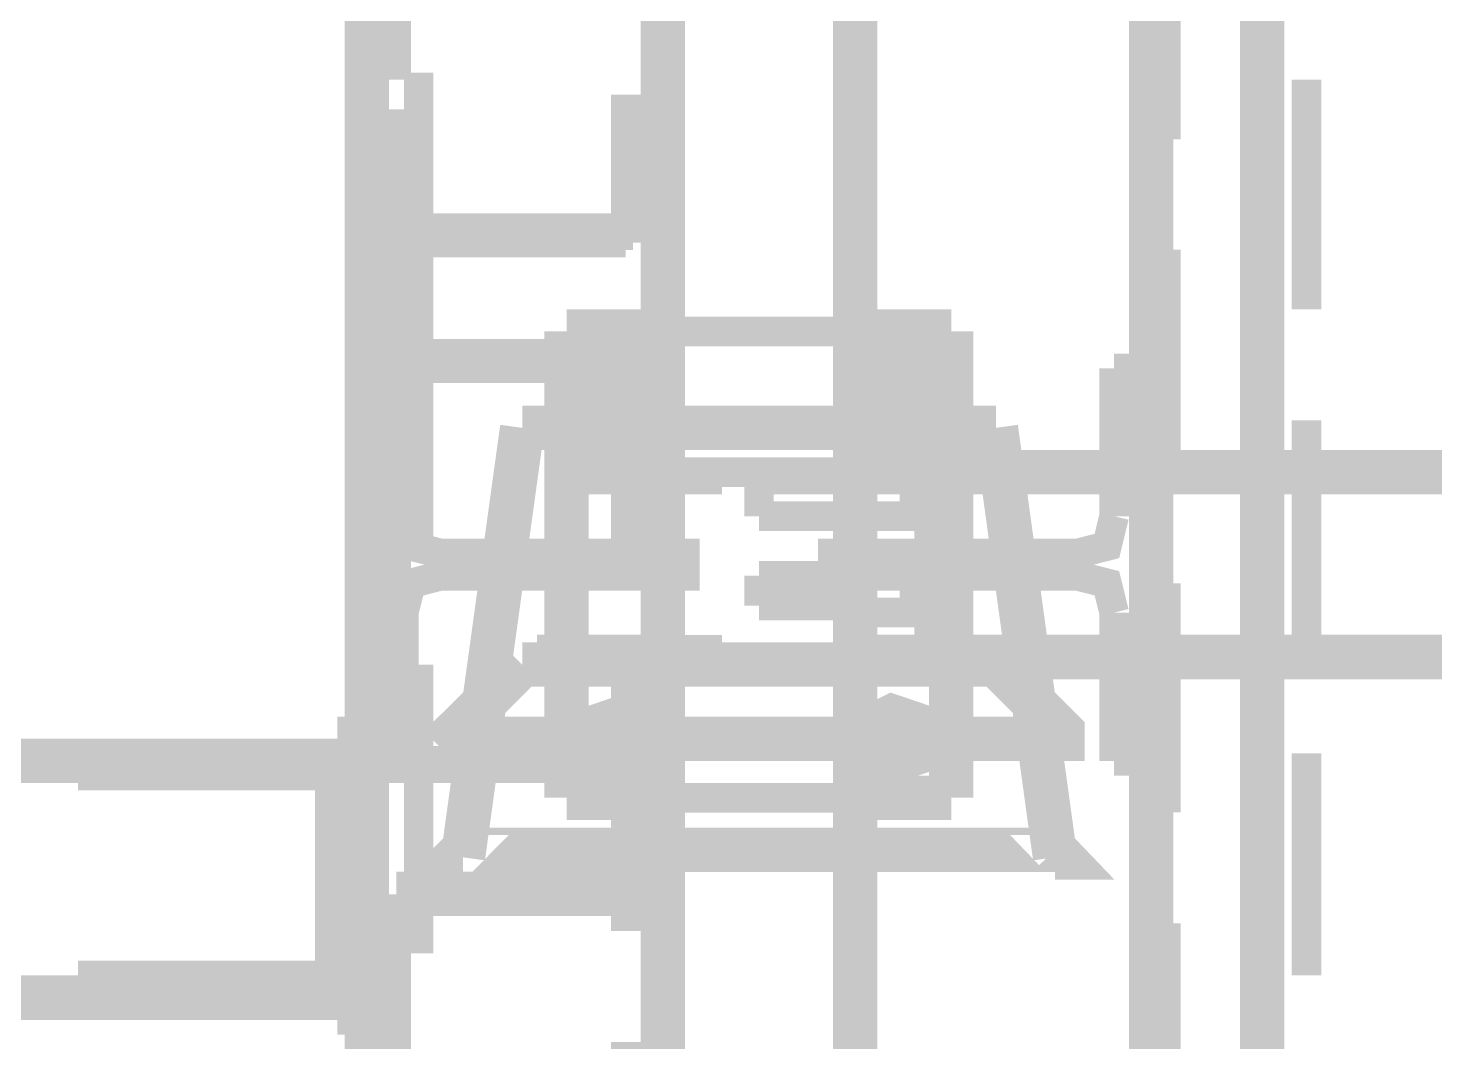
# Model space of a CAD drawing. Extents: x 0.1 to 11.6, y 0.3 to 16.2.
# Drawn here: x 8.1704 to 8.4872, y 12.765 to 12.9933 of the extents above; entities that cross this region are included whole.
import ezdxf

# ---------------------------------------------------------------- set-up
doc = ezdxf.new("R2010")
doc.units = 0
doc.header["$MEASUREMENT"] = 0

msp = doc.modelspace()

# ---------------------------------------------------------------- linework, layer by layer
at = {"color": 0}
for points, const_width in [([(8.44835, 13.4), (8.44835, 12.8933)], 0.01), ([(8.24669, 12.0933), (8.24669, 13.3834)], 0.01), ([(8.42333, 12.8933), (8.42333, 13.3834)], 0.01), ([(8.42333, 12.8933), (8.42333, 13.3733)], 0.01), ([(8.31332, 13.0384), (8.31332, 12.8083)], 0.01), ([(8.35667, 12.8083), (8.35667, 13.0384)], 0.01), ([(8.25331, 13.0217), (8.25331, 12.9817)], 0.00667), ([(8.42665, 13.0183), (8.42665, 12.9683)], 0.00667), ([(8.25836, 12.9417), (8.25836, 12.9833)], 0.00667), ([(8.45833, 12.93), (8.45833, 12.9817)], 0.00667), ([(8.30501, 12.9483), (8.30501, 12.9783)], 0.00667), ([(8.25331, 12.975), (8.25331, 12.9183)], 0.00667), ([(8.25331, 12.975), (8.25331, 12.9517)], 0.00667), ([(8.25331, 12.9567), (8.25331, 12.9167)], 0.00667), ([(8.24669, 12.9517), (8.25331, 12.9517)], 0.00667), ([(8.25331, 12.9517), (8.24669, 12.9517)], 0.00667), ([(8.25331, 12.9517), (8.25331, 12.9167)], 0.00667), ([(8.30501, 12.9483), (8.25331, 12.9483)], 0.00667), ([(8.30501, 12.9467), (8.30501, 12.9483)], 0.00667), ([(8.25331, 12.945), (8.25499, 12.945)], 0.00667), ([(8.25499, 12.945), (8.25667, 12.945)], 0.00667), ([(8.25499, 12.945), (8.25667, 12.945)], 0.00667), ([(8.25667, 12.945), (8.25836, 12.945)], 0.00667), ([(8.25667, 12.945), (8.25836, 12.945)], 0.00667), ([(8.25667, 12.945), (8.25836, 12.945)], 0.00667), ([(8.25667, 12.945), (8.25836, 12.945)], 0.00667), ([(8.25836, 12.9434), (8.25999, 12.945)], 0.00667), ([(8.25836, 12.945), (8.25999, 12.945)], 0.00667), ([(8.25836, 12.945), (8.25999, 12.945)], 0.00667), ([(8.25999, 12.945), (8.26167, 12.945)], 0.00667), ([(8.25999, 12.945), (8.26167, 12.945)], 0.00667), ([(8.26167, 12.945), (8.26335, 12.945)], 0.00667), ([(8.26167, 12.945), (8.26335, 12.945)], 0.00667), ([(8.26335, 12.945), (8.30333, 12.945)], 0.00667), ([(8.30333, 12.945), (8.30501, 12.945)], 0.00667), ([(8.30333, 12.945), (8.30501, 12.945)], 0.00667), ([(8.30333, 12.945), (8.30501, 12.945)], 0.00667), ([(8.30333, 12.945), (8.30501, 12.945)], 0.00667), ([(8.30501, 12.945), (8.30501, 12.9467)], 0.00667), ([(8.30501, 12.9467), (8.30664, 12.9467)], 0.00667), ([(8.30501, 12.9467), (8.30664, 12.9467)], 0.00667), ([(8.30501, 12.9467), (8.30664, 12.9467)], 0.00667), ([(8.25836, 12.9417), (8.25836, 12.9434)], 0.00667), ([(8.25836, 12.9434), (8.25999, 12.9434)], 0.00667), ([(8.25836, 12.9434), (8.25999, 12.9434)], 0.00667), ([(8.42665, 12.9434), (8.42665, 12.8933)], 0.00667), ([(8.25836, 12.92), (8.25836, 12.9417)], 0.00667), ([(8.31332, 12.925), (8.29167, 12.925)], 0.01), ([(8.29167, 12.925), (8.29167, 12.8933)], 0.01), ([(8.31332, 12.925), (8.29167, 12.925)], 0.01), ([(8.29167, 12.925), (8.29167, 12.8933)], 0.01), ([(8.37831, 12.925), (8.35667, 12.925)], 0.01), ([(8.37831, 12.925), (8.35667, 12.925)], 0.01), ([(8.37831, 12.8933), (8.37831, 12.925)], 0.01), ([(8.37831, 12.8933), (8.37831, 12.925)], 0.01), ([(8.35667, 12.925), (8.31332, 12.925)], 0.00667), ([(8.35667, 12.925), (8.31332, 12.925)], 0.00667), ([(8.25499, 12.9183), (8.25499, 12.92)], 0.00667), ([(8.25499, 12.92), (8.25667, 12.92)], 0.00667), ([(8.25667, 12.92), (8.25836, 12.92)], 0.00667), ([(8.25667, 12.92), (8.25836, 12.92)], 0.00667), ([(8.25667, 12.92), (8.25836, 12.92)], 0.00667), ([(8.25667, 12.92), (8.25836, 12.92)], 0.00667), ([(8.25836, 12.9217), (8.25836, 12.875)], 0.00667), ([(8.25836, 12.9217), (8.25999, 12.9217)], 0.00667), ([(8.25836, 12.9217), (8.25999, 12.9217)], 0.00667), ([(8.25836, 12.9217), (8.25836, 12.92)], 0.00667), ([(8.25836, 12.92), (8.25999, 12.92)], 0.00667), ([(8.25836, 12.92), (8.25999, 12.92)], 0.00667), ([(8.25836, 12.92), (8.25999, 12.92)], 0.00667), ([(8.25999, 12.92), (8.26167, 12.92)], 0.00667), ([(8.25999, 12.92), (8.26167, 12.92)], 0.00667), ([(8.26167, 12.92), (8.26335, 12.92)], 0.00667), ([(8.26167, 12.92), (8.26335, 12.92)], 0.00667), ([(8.26335, 12.92), (8.30333, 12.92)], 0.00667), ([(8.30333, 12.92), (8.30501, 12.92)], 0.00667), ([(8.30333, 12.92), (8.30501, 12.92)], 0.00667), ([(8.30333, 12.92), (8.30501, 12.92)], 0.00667), ([(8.30333, 12.92), (8.30501, 12.9183)], 0.00667), ([(8.25499, 12.9167), (8.24669, 12.9167)], 0.00667), ([(8.25331, 12.9167), (8.24669, 12.9167)], 0.00667), ([(8.25331, 12.9183), (8.25499, 12.9183)], 0.00667), ([(8.25499, 12.9167), (8.25331, 12.9167)], 0.00667), ([(8.30165, 12.9167), (8.25499, 12.9167)], 0.00667), ([(8.25499, 12.8834), (8.25499, 12.9167)], 0.00667), ([(8.25499, 12.8834), (8.25499, 12.9167)], 0.00667), ([(8.30501, 12.9167), (8.30165, 12.9167)], 0.01), ([(8.30501, 12.9167), (8.30664, 12.9167)], 0.01), ([(8.30501, 12.9183), (8.30664, 12.9183)], 0.00667), ([(8.30501, 12.9183), (8.30664, 12.9183)], 0.00667), ([(8.30501, 12.9183), (8.30664, 12.9183)], 0.00667), ([(8.30501, 12.9183), (8.30664, 12.9183)], 0.00667), ([(8.30501, 12.9167), (8.30501, 12.87)], 0.00667), ([(8.41499, 12.9167), (8.41499, 12.8834)], 0.00667), ([(8.42333, 12.9167), (8.41499, 12.9167)], 0.00667), ([(8.41499, 12.9167), (8.41499, 12.8834)], 0.00667), ([(8.42333, 12.9167), (8.41499, 12.9167)], 0.00667), ([(8.25331, 12.905), (8.24669, 12.905)], 0.00667), ([(8.24669, 12.905), (8.25331, 12.905)], 0.00667), ([(8.25331, 12.905), (8.25331, 12.88)], 0.00667), ([(8.25331, 12.905), (8.25331, 12.8817)], 0.00667), ([(8.26833, 12.8066), (8.28168, 12.9033)], 0.01), ([(8.38835, 12.9033), (8.28168, 12.9033)], 0.01), ([(8.29167, 12.9017), (8.28999, 12.9033)], 0.01), ([(8.37999, 12.9033), (8.37831, 12.9017)], 0.01), ([(8.38835, 12.9033), (8.40169, 12.8066)], 0.01), ([(8.45833, 12.855), (8.45833, 12.905)], 0.00667), ([(8.29167, 12.9017), (8.29167, 12.8517)], 0.01), ([(8.37831, 12.8933), (8.37831, 12.9017)], 0.01), ([(8.31332, 12.8933), (8.29167, 12.8933)], 0.01), ([(8.31332, 12.8933), (8.29167, 12.8933)], 0.01), ([(8.29167, 12.8733), (8.29167, 12.8933)], 0.01), ([(8.29167, 12.8733), (8.29167, 12.8933)], 0.01), ([(8.90169, 12.8933), (8.35667, 12.8933)], 0.01), ([(8.37831, 12.8817), (8.37831, 12.8834), (8.37831, 12.885), (8.37831, 12.8867), (8.37831, 12.8883), (8.37831, 12.89), (8.37831, 12.8917), (8.37831, 12.8933)], 0.01), ([(8.42333, 12.8933), (8.42333, 12.8517)], 0.01), ([(8.44835, 12.8517), (8.44835, 12.8933)], 0.01), ([(8.25331, 12.8917), (8.25331, 12.835)], 0.00667), ([(8.32667, 12.8917), (8.29167, 12.8917)], 0.00667), ([(8.35667, 12.8933), (8.31332, 12.8933)], 0.00667), ([(8.33501, 12.8917), (8.33501, 12.89)], 0.00667), ([(8.33501, 12.89), (8.33501, 12.8917)], 0.00667), ([(8.35667, 12.8917), (8.33501, 12.8917)], 0.00667), ([(8.40169, 12.8917), (8.35167, 12.8917)], 0.00667), ([(8.35667, 12.89), (8.35667, 12.8917)], 0.00667), ([(8.35667, 12.8917), (8.35835, 12.8917)], 0.00667), ([(8.35667, 12.8917), (8.35835, 12.8917)], 0.00667), ([(8.35667, 12.8917), (8.35835, 12.8917)], 0.00667), ([(8.35667, 12.8917), (8.35667, 12.89)], 0.00667), ([(8.35667, 12.8917), (8.35667, 12.8633)], 0.00667), ([(8.37001, 12.8917), (8.35667, 12.8917)], 0.00667), ([(8.37001, 12.8917), (8.37001, 12.8933)], 0.00667), ([(8.37001, 12.8933), (8.37169, 12.8933)], 0.00667), ([(8.37001, 12.8933), (8.37169, 12.8933)], 0.00667), ([(8.37001, 12.8933), (8.37169, 12.8933)], 0.00667), ([(8.37001, 12.8933), (8.37169, 12.8933)], 0.00667), ([(8.37001, 12.8933), (8.37001, 12.8917)], 0.00667), ([(8.37831, 12.8933), (8.37001, 12.8933)], 0.00667), ([(8.37001, 12.89), (8.37001, 12.8917)], 0.00667), ([(8.37001, 12.8917), (8.37169, 12.8917)], 0.00667), ([(8.37001, 12.8917), (8.37169, 12.8917)], 0.00667), ([(8.37001, 12.8917), (8.37001, 12.89)], 0.00667), ([(8.37001, 12.89), (8.37001, 12.8917)], 0.00667), ([(8.37001, 12.8917), (8.37169, 12.8917)], 0.00667), ([(8.37001, 12.8917), (8.37169, 12.8917)], 0.00667), ([(8.37001, 12.8917), (8.37169, 12.8917)], 0.00667), ([(8.37001, 12.8917), (8.37001, 12.89)], 0.00667), ([(8.37831, 12.8517), (8.37831, 12.8933)], 0.00667), ([(8.37831, 12.8517), (8.37831, 12.8933)], 0.00667), ([(8.42333, 12.8517), (8.42333, 12.8933)], 0.00667), ([(8.42333, 12.8517), (8.42333, 12.8933)], 0.00667), ([(8.47835, 12.8917), (8.42833, 12.8917)], 0.00667), ([(8.44835, 12.8933), (8.44835, 12.8517)], 0.00667), ([(8.44835, 12.8933), (8.44835, 12.8517)], 0.00667), ([(8.33501, 12.89), (8.33664, 12.89)], 0.00667), ([(8.33501, 12.89), (8.33664, 12.89)], 0.00667), ([(8.33501, 12.89), (8.33501, 12.8883)], 0.00667), ([(8.33501, 12.8883), (8.33501, 12.89)], 0.00667), ([(8.33501, 12.89), (8.33664, 12.89)], 0.00667), ([(8.33501, 12.89), (8.33664, 12.89)], 0.00667), ([(8.33501, 12.8883), (8.33664, 12.8883)], 0.00667), ([(8.33501, 12.8883), (8.33501, 12.8867)], 0.00667), ([(8.33501, 12.8867), (8.33501, 12.8883)], 0.00667), ([(8.33501, 12.8883), (8.33664, 12.8883)], 0.00667), ([(8.35667, 12.8834), (8.35667, 12.885), (8.35667, 12.8867), (8.35667, 12.8883), (8.35667, 12.89)], 0.00667), ([(8.35667, 12.89), (8.35667, 12.8883), (8.35667, 12.8867), (8.35667, 12.885), (8.35667, 12.8834)], 0.00667), ([(8.35667, 12.89), (8.35835, 12.89)], 0.00667), ([(8.35667, 12.89), (8.35667, 12.8883)], 0.00667), ([(8.35667, 12.89), (8.35667, 12.8633)], 0.00667), ([(8.35667, 12.8883), (8.35667, 12.8867)], 0.00667), ([(8.37001, 12.8883), (8.37001, 12.89)], 0.00667), ([(8.37001, 12.89), (8.37001, 12.8883)], 0.00667), ([(8.37001, 12.8883), (8.37001, 12.89)], 0.00667), ([(8.37001, 12.89), (8.37169, 12.89)], 0.00667), ([(8.37001, 12.89), (8.37169, 12.89)], 0.00667), ([(8.37001, 12.89), (8.37001, 12.8883)], 0.00667), ([(8.37001, 12.8867), (8.37001, 12.8883)], 0.00667), ([(8.37001, 12.8883), (8.37001, 12.8867)], 0.00667), ([(8.37001, 12.8867), (8.37001, 12.8883)], 0.00667), ([(8.37001, 12.8883), (8.37169, 12.8883)], 0.00667), ([(8.37001, 12.8883), (8.37169, 12.8883)], 0.00667), ([(8.37001, 12.8883), (8.37001, 12.8867)], 0.00667), ([(8.33501, 12.8867), (8.33501, 12.885)], 0.00667), ([(8.33501, 12.885), (8.33501, 12.8867)], 0.00667), ([(8.33501, 12.885), (8.33664, 12.885)], 0.00667), ([(8.33501, 12.885), (8.33501, 12.8834)], 0.00667), ([(8.33501, 12.8834), (8.33501, 12.885)], 0.00667), ([(8.33501, 12.885), (8.33664, 12.885)], 0.00667), ([(8.35667, 12.8867), (8.35835, 12.8867)], 0.00667), ([(8.35667, 12.8867), (8.35667, 12.885)], 0.00667), ([(8.35667, 12.8834), (8.35667, 12.885)], 0.00667), ([(8.35667, 12.885), (8.35667, 12.8834)], 0.00667), ([(8.37001, 12.885), (8.37001, 12.8867)], 0.00667), ([(8.37001, 12.8867), (8.37169, 12.8867)], 0.00667), ([(8.37001, 12.8867), (8.37169, 12.8867)], 0.00667), ([(8.37001, 12.8867), (8.37001, 12.885)], 0.00667), ([(8.37001, 12.885), (8.37001, 12.8867)], 0.00667), ([(8.37001, 12.8867), (8.37001, 12.885)], 0.00667), ([(8.37001, 12.8834), (8.37001, 12.885)], 0.00667), ([(8.37001, 12.885), (8.37001, 12.8834)], 0.00667), ([(8.37001, 12.8834), (8.37001, 12.885)], 0.00667), ([(8.37001, 12.885), (8.37169, 12.885)], 0.00667), ([(8.37001, 12.885), (8.37169, 12.885)], 0.00667), ([(8.37001, 12.885), (8.37001, 12.8834)], 0.00667), ([(8.25331, 12.8233), (8.25331, 12.8817)], 0.00667), ([(8.25499, 12.8834), (8.25667, 12.8767), (8.26335, 12.875)], 0.00667), ([(8.25499, 12.8834), (8.25667, 12.8767), (8.26335, 12.875)], 0.00667), ([(8.33501, 12.8834), (8.33664, 12.8834)], 0.00667), ([(8.33501, 12.8834), (8.33664, 12.8834)], 0.00667), ([(8.33501, 12.8834), (8.33664, 12.8834)], 0.00667), ([(8.33501, 12.8834), (8.35667, 12.8834)], 0.00667), ([(8.35667, 12.8834), (8.35835, 12.8834)], 0.00667), ([(8.35667, 12.8834), (8.35835, 12.8834)], 0.00667), ([(8.35667, 12.8834), (8.35835, 12.8834)], 0.00667), ([(8.35667, 12.87), (8.35667, 12.8834)], 0.00667), ([(8.35667, 12.87), (8.35667, 12.8834)], 0.00667), ([(8.35667, 12.8834), (8.37001, 12.8834)], 0.00667), ([(8.37001, 12.8817), (8.37001, 12.8834)], 0.00667), ([(8.37001, 12.8834), (8.37169, 12.8834)], 0.00667), ([(8.37001, 12.8834), (8.37169, 12.8834)], 0.00667), ([(8.37001, 12.8834), (8.37001, 12.8817)], 0.00667), ([(8.37001, 12.8834), (8.37169, 12.8834)], 0.00667), ([(8.37001, 12.8834), (8.37169, 12.8834)], 0.00667), ([(8.37001, 12.8834), (8.37169, 12.8834)], 0.00667), ([(8.37001, 12.8834), (8.37169, 12.8834)], 0.00667), ([(8.37001, 12.8817), (8.37169, 12.8817)], 0.00667), ([(8.37001, 12.8817), (8.37169, 12.8817)], 0.00667), ([(8.37001, 12.8817), (8.37169, 12.8817)], 0.00667), ([(8.37001, 12.8817), (8.37169, 12.8817)], 0.00667), ([(8.37001, 12.8817), (8.37831, 12.8817)], 0.00667), ([(8.37831, 12.8717), (8.37831, 12.8817)], 0.01), ([(8.40668, 12.875), (8.41336, 12.8767), (8.41499, 12.8834)], 0.00667), ([(8.40668, 12.875), (8.41336, 12.8767), (8.41499, 12.8834)], 0.00667), ([(8.26335, 12.87), (8.26335, 12.875)], 0.00667), ([(8.26335, 12.875), (8.27669, 12.875)], 0.00667), ([(8.26335, 12.87), (8.26335, 12.875)], 0.00667), ([(8.26335, 12.875), (8.27669, 12.875)], 0.00667), ([(8.27669, 12.875), (8.32167, 12.875)], 0.00667), ([(8.27669, 12.875), (8.32167, 12.875)], 0.00667), ([(8.29167, 12.8517), (8.29167, 12.8733)], 0.01), ([(8.29167, 12.8517), (8.29167, 12.8733)], 0.01), ([(8.34831, 12.875), (8.39501, 12.875)], 0.00667), ([(8.34831, 12.875), (8.39501, 12.875)], 0.00667), ([(8.37831, 12.86), (8.37831, 12.8617), (8.37831, 12.8633), (8.37831, 12.865), (8.37831, 12.8666), (8.37831, 12.8683), (8.37831, 12.87), (8.37831, 12.8717)], 0.01), ([(8.39501, 12.875), (8.40668, 12.875)], 0.00667), ([(8.39501, 12.875), (8.40668, 12.875)], 0.00667), ([(8.40668, 12.875), (8.40668, 12.87)], 0.00667), ([(8.40668, 12.875), (8.40668, 12.87)], 0.00667), ([(8.26335, 12.87), (8.25667, 12.8683), (8.25499, 12.8617)], 0.00667), ([(8.26335, 12.87), (8.25667, 12.8683), (8.25499, 12.8617)], 0.00667), ([(8.27669, 12.87), (8.26335, 12.87)], 0.00667), ([(8.27669, 12.87), (8.26335, 12.87)], 0.00667), ([(8.32167, 12.87), (8.27669, 12.87)], 0.00667), ([(8.32167, 12.87), (8.27669, 12.87)], 0.00667), ([(8.33501, 12.87), (8.33664, 12.87)], 0.00667), ([(8.33501, 12.87), (8.33664, 12.87)], 0.00667), ([(8.33501, 12.87), (8.33501, 12.8683)], 0.00667), ([(8.33501, 12.8683), (8.33501, 12.87)], 0.00667), ([(8.33501, 12.87), (8.33664, 12.87)], 0.00667), ([(8.33501, 12.87), (8.33664, 12.87)], 0.00667), ([(8.35667, 12.87), (8.33501, 12.87)], 0.00667), ([(8.39501, 12.87), (8.34831, 12.87)], 0.00667), ([(8.39501, 12.87), (8.34831, 12.87)], 0.00667), ([(8.35667, 12.8633), (8.35667, 12.865), (8.35667, 12.8666), (8.35667, 12.8683), (8.35667, 12.87)], 0.00667), ([(8.35667, 12.87), (8.35667, 12.8683), (8.35667, 12.8666), (8.35667, 12.865), (8.35667, 12.8633)], 0.00667), ([(8.35667, 12.8683), (8.35667, 12.87)], 0.00667), ([(8.35667, 12.87), (8.35835, 12.87)], 0.00667), ([(8.35667, 12.87), (8.35835, 12.87)], 0.00667), ([(8.35667, 12.87), (8.35835, 12.87)], 0.00667), ([(8.35667, 12.87), (8.35835, 12.87)], 0.00667), ([(8.35667, 12.87), (8.35667, 12.8683)], 0.00667), ([(8.37001, 12.87), (8.35667, 12.87)], 0.00667), ([(8.37001, 12.87), (8.37001, 12.8717)], 0.00667), ([(8.37001, 12.8717), (8.37169, 12.8717)], 0.00667), ([(8.37001, 12.8717), (8.37169, 12.8717)], 0.00667), ([(8.37001, 12.8717), (8.37169, 12.8717)], 0.00667), ([(8.37001, 12.8717), (8.37169, 12.8717)], 0.00667), ([(8.37001, 12.8717), (8.37169, 12.8717)], 0.00667), ([(8.37001, 12.8717), (8.37169, 12.8717)], 0.00667), ([(8.37001, 12.8717), (8.37001, 12.87)], 0.00667), ([(8.37831, 12.8717), (8.37001, 12.8717)], 0.00667), ([(8.37001, 12.8683), (8.37001, 12.87)], 0.00667), ([(8.37001, 12.87), (8.37001, 12.8683)], 0.00667), ([(8.37001, 12.8683), (8.37001, 12.87)], 0.00667), ([(8.37001, 12.87), (8.37169, 12.87)], 0.00667), ([(8.37001, 12.87), (8.37169, 12.87)], 0.00667), ([(8.37001, 12.87), (8.37169, 12.87)], 0.00667), ([(8.37001, 12.87), (8.37169, 12.87)], 0.00667), ([(8.37001, 12.87), (8.37169, 12.87)], 0.00667), ([(8.37001, 12.87), (8.37001, 12.8683)], 0.00667), ([(8.40668, 12.87), (8.39501, 12.87)], 0.00667), ([(8.40668, 12.87), (8.39501, 12.87)], 0.00667), ([(8.41499, 12.8617), (8.41336, 12.8683), (8.40668, 12.87)], 0.00667), ([(8.41499, 12.8617), (8.41336, 12.8683), (8.40668, 12.87)], 0.00667), ([(8.33501, 12.8683), (8.33664, 12.8683)], 0.00667), ([(8.33501, 12.8683), (8.33501, 12.8666)], 0.00667), ([(8.33501, 12.8666), (8.33501, 12.8683)], 0.00667), ([(8.33501, 12.8683), (8.33664, 12.8683)], 0.00667), ([(8.33501, 12.8666), (8.33501, 12.865)], 0.00667), ([(8.33501, 12.865), (8.33501, 12.8666)], 0.00667), ([(8.35667, 12.8683), (8.35835, 12.8683)], 0.00667), ([(8.35667, 12.8683), (8.35667, 12.8666)], 0.00667), ([(8.35667, 12.8666), (8.35667, 12.865)], 0.00667), ([(8.37001, 12.8666), (8.37001, 12.8683)], 0.00667), ([(8.37001, 12.8683), (8.37169, 12.8683)], 0.00667), ([(8.37001, 12.8683), (8.37169, 12.8683)], 0.00667), ([(8.37001, 12.8683), (8.37001, 12.8666)], 0.00667), ([(8.37001, 12.8666), (8.37001, 12.8683)], 0.00667), ([(8.37001, 12.8683), (8.37169, 12.8683)], 0.00667), ([(8.37001, 12.8683), (8.37169, 12.8683)], 0.00667), ([(8.37001, 12.8683), (8.37001, 12.8666)], 0.00667), ([(8.37001, 12.865), (8.37001, 12.8666)], 0.00667), ([(8.37001, 12.8666), (8.37001, 12.865)], 0.00667), ([(8.37001, 12.865), (8.37001, 12.8666)], 0.00667), ([(8.37001, 12.8666), (8.37001, 12.865)], 0.00667), ([(8.42665, 12.8683), (8.42665, 12.8167)], 0.00667), ([(8.33501, 12.865), (8.33664, 12.865)], 0.00667), ([(8.33501, 12.865), (8.33501, 12.8633)], 0.00667), ([(8.33501, 12.8633), (8.33501, 12.865)], 0.00667), ([(8.33501, 12.865), (8.33664, 12.865)], 0.00667), ([(8.33501, 12.8633), (8.33664, 12.8633)], 0.00667), ([(8.33501, 12.8633), (8.33664, 12.8633)], 0.00667), ([(8.33501, 12.8633), (8.33664, 12.8633)], 0.00667), ([(8.33501, 12.8633), (8.33664, 12.8633)], 0.00667), ([(8.33501, 12.8633), (8.33664, 12.8633)], 0.00667), ([(8.33501, 12.8633), (8.35667, 12.8633)], 0.00667), ([(8.35667, 12.865), (8.35667, 12.8633)], 0.00667), ([(8.35667, 12.8617), (8.35667, 12.8633)], 0.00667), ([(8.35667, 12.8633), (8.35835, 12.8633)], 0.00667), ([(8.35667, 12.8633), (8.35667, 12.8617)], 0.00667), ([(8.35667, 12.8333), (8.35667, 12.8633)], 0.00667), ([(8.37001, 12.8633), (8.37001, 12.865)], 0.00667), ([(8.37001, 12.865), (8.37001, 12.8633)], 0.00667), ([(8.37001, 12.8633), (8.37001, 12.865)], 0.00667), ([(8.37001, 12.865), (8.37169, 12.865)], 0.00667), ([(8.37001, 12.865), (8.37169, 12.865)], 0.00667), ([(8.37001, 12.865), (8.37001, 12.8633)], 0.00667), ([(8.37001, 12.8617), (8.37001, 12.8633)], 0.00667), ([(8.37001, 12.8633), (8.37001, 12.8617)], 0.00667), ([(8.37001, 12.8617), (8.37001, 12.8633)], 0.00667), ([(8.37001, 12.8633), (8.37169, 12.8633)], 0.00667), ([(8.37001, 12.8633), (8.37169, 12.8633)], 0.00667), ([(8.37001, 12.8633), (8.37001, 12.8617)], 0.00667), ([(8.25499, 12.8283), (8.25499, 12.8617)], 0.00667), ([(8.25499, 12.8283), (8.25499, 12.8617)], 0.00667), ([(8.35667, 12.8617), (8.35835, 12.8617)], 0.00667), ([(8.35667, 12.8617), (8.35835, 12.8617)], 0.00667), ([(8.35667, 12.8333), (8.35667, 12.8617)], 0.00667), ([(8.35667, 12.8617), (8.37001, 12.8617)], 0.00667), ([(8.37001, 12.86), (8.37001, 12.8617)], 0.00667), ([(8.37001, 12.8617), (8.37169, 12.8617)], 0.00667), ([(8.37001, 12.8617), (8.37169, 12.8617)], 0.00667), ([(8.37001, 12.8617), (8.37001, 12.86)], 0.00667), ([(8.37001, 12.8617), (8.37169, 12.8617)], 0.00667), ([(8.37001, 12.8617), (8.37169, 12.8617)], 0.00667), ([(8.37001, 12.86), (8.37169, 12.86)], 0.00667), ([(8.37001, 12.86), (8.37169, 12.86)], 0.00667), ([(8.37001, 12.86), (8.37169, 12.86)], 0.00667), ([(8.37001, 12.86), (8.37169, 12.86)], 0.00667), ([(8.37001, 12.86), (8.37831, 12.86)], 0.00667), ([(8.37831, 12.8517), (8.37831, 12.86)], 0.01), ([(8.41499, 12.8617), (8.41499, 12.8283)], 0.00667), ([(8.41499, 12.8617), (8.41499, 12.8283)], 0.00667), ([(8.25331, 12.855), (8.25331, 12.8283)], 0.00667), ([(8.28999, 12.85), (8.28999, 12.8517), (8.29167, 12.8517)], 0.01), ([(8.29167, 12.8517), (8.31332, 12.8517)], 0.01), ([(8.29167, 12.8517), (8.31332, 12.8517)], 0.01), ([(8.29167, 12.8517), (8.29167, 12.82)], 0.01), ([(8.29167, 12.8517), (8.29167, 12.82)], 0.01), ([(8.29167, 12.8533), (8.32667, 12.8533)], 0.00667), ([(8.35167, 12.8533), (8.40169, 12.8533)], 0.00667), ([(8.35667, 12.8517), (8.90169, 12.8517)], 0.01), ([(8.37831, 12.8517), (8.37999, 12.8517), (8.37999, 12.85)], 0.01), ([(8.37831, 12.82), (8.37831, 12.8517)], 0.01), ([(8.37831, 12.82), (8.37831, 12.8517)], 0.01), ([(8.42333, 12.0667), (8.42333, 12.8517)], 0.01), ([(8.42833, 12.8533), (8.47835, 12.8533)], 0.00667), ([(8.44835, 12.8517), (8.44835, 12.0667)], 0.01), ([(8.25836, 12.85), (8.25836, 12.8033)], 0.00667), ([(8.28168, 12.85), (8.26833, 12.8366)], 0.01), ([(8.38835, 12.85), (8.28168, 12.85)], 0.01), ([(8.31332, 12.8517), (8.35667, 12.8517)], 0.00667), ([(8.40169, 12.8366), (8.38835, 12.85)], 0.01), ([(8.30501, 12.845), (8.30501, 12.7967)], 0.00667), ([(8.26833, 12.8366), (8.26665, 12.835), (8.26833, 12.8333), (8.27001, 12.8333)], 0.01), ([(8.35667, 12.8383), (8.35667, 12.8083)], 0.00667), ([(8.40169, 12.8333), (8.40332, 12.8333), (8.40332, 12.835), (8.40169, 12.8366)], 0.01), ([(8.24669, 12.8333), (8.24001, 12.8333)], 0.01), ([(8.24001, 12.8333), (8.24001, 12.7717)], 0.01), ([(8.24669, 12.8333), (8.24669, 12.7717)], 0.01), ([(8.24669, 12.835), (8.25331, 12.835)], 0.00667), ([(8.25331, 12.835), (8.24669, 12.835)], 0.00667), ([(8.25331, 12.835), (8.25331, 12.8283)], 0.00667), ([(8.40169, 12.8333), (8.27001, 12.8333)], 0.01), ([(8.31332, 12.8333), (8.31332, 12.695)], 0.01), ([(8.35667, 12.695), (8.35667, 12.8333)], 0.01), ([(8.35667, 12.8366), (8.35667, 12.8083)], 0.00667), ([(8.31332, 12.8083), (8.31332, 12.8333)], 0.00667), ([(8.31332, 12.8083), (8.31332, 12.8333)], 0.00667), ([(8.24001, 12.8283), (8.02165, 12.8283)], 0.01), ([(8.24669, 12.8283), (8.25499, 12.8283)], 0.00667), ([(8.24669, 12.8283), (8.25331, 12.8283)], 0.00667), ([(8.25331, 12.8283), (8.25499, 12.8283)], 0.00667), ([(8.30165, 12.8283), (8.25499, 12.8283)], 0.00667), ([(8.30501, 12.8283), (8.30165, 12.8283)], 0.01), ([(8.30501, 12.8283), (8.30664, 12.8283)], 0.01), ([(8.30501, 12.79), (8.30501, 12.8283)], 0.00667), ([(8.41499, 12.8283), (8.42333, 12.8283)], 0.00667), ([(8.41499, 12.8283), (8.42333, 12.8283)], 0.00667), ([(8.45833, 12.78), (8.45833, 12.83)], 0.00667), ([(8.24001, 12.825), (8.18164, 12.825)], 0.00667), ([(8.25331, 12.8267), (8.25499, 12.8267)], 0.00667), ([(8.25499, 12.8267), (8.25667, 12.8267)], 0.00667), ([(8.25499, 12.8267), (8.25667, 12.8267)], 0.00667), ([(8.25667, 12.8267), (8.25836, 12.8267)], 0.00667), ([(8.25667, 12.8267), (8.25836, 12.8267)], 0.00667), ([(8.25667, 12.8267), (8.25667, 12.825)], 0.00667), ([(8.25667, 12.825), (8.25836, 12.825)], 0.00667), ([(8.25836, 12.8233), (8.25836, 12.825)], 0.00667), ([(8.25836, 12.825), (8.25999, 12.825)], 0.00667), ([(8.25836, 12.825), (8.25999, 12.825)], 0.00667), ([(8.25836, 12.825), (8.25999, 12.825)], 0.00667), ([(8.25836, 12.825), (8.25836, 12.8033)], 0.00667), ([(8.25999, 12.825), (8.26167, 12.825)], 0.00667), ([(8.25999, 12.825), (8.26167, 12.825)], 0.00667), ([(8.26167, 12.825), (8.26167, 12.8267)], 0.00667), ([(8.26167, 12.8267), (8.26335, 12.8267)], 0.00667), ([(8.26335, 12.8267), (8.30333, 12.8267)], 0.00667), ([(8.30333, 12.8267), (8.30501, 12.8267)], 0.00667), ([(8.30333, 12.8267), (8.30501, 12.8267)], 0.00667), ([(8.30333, 12.8267), (8.30501, 12.8267)], 0.00667), ([(8.30333, 12.8267), (8.30501, 12.8267)], 0.00667), ([(8.30501, 12.8267), (8.30664, 12.8267)], 0.00667), ([(8.30501, 12.8267), (8.30664, 12.8267)], 0.00667), ([(8.30501, 12.8267), (8.30664, 12.8267)], 0.00667), ([(8.30501, 12.8267), (8.30664, 12.8267)], 0.00667), ([(8.25836, 12.785), (8.25836, 12.8233)], 0.00667), ([(8.25836, 12.8233), (8.25999, 12.8233)], 0.00667), ([(8.25836, 12.8233), (8.25999, 12.8233)], 0.00667), ([(8.29167, 12.82), (8.31332, 12.82)], 0.01), ([(8.29167, 12.82), (8.31332, 12.82)], 0.01), ([(8.35667, 12.82), (8.37831, 12.82)], 0.01), ([(8.35667, 12.82), (8.37831, 12.82)], 0.01), ([(8.31332, 12.82), (8.35667, 12.82)], 0.00667), ([(8.31332, 12.82), (8.35667, 12.82)], 0.00667), ([(8.27001, 12.8083), (8.26833, 12.8083), (8.26665, 12.8066), (8.26833, 12.8066)], 0.01), ([(8.27001, 12.8083), (8.33333, 12.8083)], 0.01), ([(8.33333, 12.8083), (8.40169, 12.8083)], 0.01), ([(8.40169, 12.8066), (8.40332, 12.8066), (8.40169, 12.8083)], 0.01), ([(8.25836, 12.8033), (8.25836, 12.8017)], 0.00667), ([(8.25331, 12.8), (8.25499, 12.8)], 0.00667), ([(8.25499, 12.8), (8.25667, 12.8)], 0.00667), ([(8.25499, 12.8), (8.25667, 12.8)], 0.00667), ([(8.25667, 12.8), (8.25836, 12.8)], 0.00667), ([(8.25667, 12.8), (8.25836, 12.8)], 0.00667), ([(8.25667, 12.8), (8.25836, 12.8)], 0.00667), ([(8.25667, 12.8), (8.25836, 12.8)], 0.00667), ([(8.25836, 12.8), (8.25836, 12.8017)], 0.00667), ([(8.25836, 12.8017), (8.25999, 12.8017)], 0.00667), ([(8.25836, 12.8017), (8.25999, 12.8017)], 0.00667), ([(8.25836, 12.8017), (8.25999, 12.8017)], 0.00667), ([(8.25836, 12.8017), (8.25999, 12.8017)], 0.00667), ([(8.25999, 12.8017), (8.25999, 12.8)], 0.00667), ([(8.25999, 12.8), (8.26167, 12.8)], 0.00667), ([(8.26167, 12.8), (8.26335, 12.8)], 0.00667), ([(8.26167, 12.8), (8.26335, 12.8)], 0.00667), ([(8.26335, 12.8), (8.30333, 12.8)], 0.00667), ([(8.30333, 12.8), (8.30501, 12.8)], 0.00667), ([(8.30333, 12.8), (8.30501, 12.8)], 0.00667), ([(8.30333, 12.8), (8.30501, 12.8)], 0.00667), ([(8.30333, 12.8), (8.30501, 12.8)], 0.00667), ([(8.30501, 12.8), (8.30664, 12.8)], 0.00667), ([(8.30501, 12.8), (8.30664, 12.8)], 0.00667), ([(8.30501, 12.8), (8.30501, 12.7983)], 0.00667), ([(8.25331, 12.7483), (8.25331, 12.7983)], 0.00667), ([(8.30501, 12.7967), (8.25331, 12.7967)], 0.00667), ([(8.30501, 12.7983), (8.30664, 12.7983)], 0.00667), ([(8.30501, 12.7983), (8.30501, 12.7967)], 0.00667), ([(8.42665, 12.7917), (8.42665, 12.7416)], 0.00667), ([(8.18164, 12.78), (8.24001, 12.78)], 0.00667), ([(8.02165, 12.775), (8.24001, 12.775)], 0.01), ([(8.24669, 12.7717), (8.24001, 12.7717)], 0.01), ([(8.30501, 12.715), (8.30501, 12.765)], 0.00667)]:
    msp.add_lwpolyline(points, dxfattribs=dict(at, const_width=const_width))
for points, const_width in [([(8.30501, 12.9067), (8.30832, 12.9083), (8.31, 12.9117), (8.30832, 12.9167), (8.30501, 12.9167), (8.30003, 12.9167), (8.29833, 12.9117), (8.30003, 12.9083), (8.30501, 12.9067)], 0.01), ([(8.30501, 12.9067), (8.30832, 12.9083), (8.31, 12.9117), (8.30832, 12.9167), (8.30501, 12.9167), (8.30003, 12.9167), (8.29833, 12.9117), (8.30003, 12.9083), (8.30501, 12.9067)], 0.01), ([(8.30501, 12.9067), (8.30832, 12.9083), (8.31, 12.9117), (8.30832, 12.9167), (8.30501, 12.9183), (8.30003, 12.9167), (8.29833, 12.9117), (8.30003, 12.9083), (8.30501, 12.9067)], 0.00667), ([(8.30501, 12.9067), (8.30832, 12.9083), (8.31, 12.9117), (8.30832, 12.9167), (8.30501, 12.9183), (8.30003, 12.9167), (8.29833, 12.9117), (8.30003, 12.9083), (8.30501, 12.9067)], 0.00667), ([(8.36501, 12.9067), (8.37001, 12.9083), (8.37169, 12.9117), (8.37001, 12.9167), (8.36501, 12.9167), (8.36165, 12.9167), (8.36003, 12.9117), (8.36165, 12.9083), (8.36501, 12.9067)], 0.01), ([(8.36501, 12.9067), (8.37001, 12.9083), (8.37169, 12.9117), (8.37001, 12.9167), (8.36501, 12.9167), (8.36165, 12.9167), (8.36003, 12.9117), (8.36165, 12.9083), (8.36501, 12.9067)], 0.01), ([(8.36501, 12.9067), (8.37001, 12.9083), (8.37169, 12.9117), (8.37001, 12.9167), (8.36501, 12.9183), (8.36165, 12.9167), (8.36003, 12.9117), (8.36165, 12.9083), (8.36501, 12.9067)], 0.00667), ([(8.36501, 12.9067), (8.37001, 12.9083), (8.37169, 12.9117), (8.37001, 12.9167), (8.36501, 12.9183), (8.36165, 12.9167), (8.36003, 12.9117), (8.36165, 12.9083), (8.36501, 12.9067)], 0.00667), ([(8.30501, 12.8283), (8.30832, 12.83), (8.31, 12.8333), (8.30832, 12.8366), (8.30501, 12.8383), (8.30003, 12.8366), (8.29833, 12.8333), (8.30003, 12.83), (8.30501, 12.8283)], 0.01), ([(8.30501, 12.8283), (8.30832, 12.83), (8.31, 12.8333), (8.30832, 12.8366), (8.30501, 12.8383), (8.30003, 12.8366), (8.29833, 12.8333), (8.30003, 12.83), (8.30501, 12.8283)], 0.01), ([(8.36501, 12.8283), (8.37001, 12.83), (8.37169, 12.8333), (8.37001, 12.8366), (8.36501, 12.8383), (8.36165, 12.8366), (8.36003, 12.8333), (8.36165, 12.83), (8.36501, 12.8283)], 0.01), ([(8.36501, 12.8283), (8.37001, 12.83), (8.37169, 12.8333), (8.37001, 12.8366), (8.36501, 12.8383), (8.36165, 12.8366), (8.36003, 12.8333), (8.36165, 12.83), (8.36501, 12.8283)], 0.01), ([(8.30501, 12.8267), (8.30832, 12.8283), (8.31, 12.8333), (8.30832, 12.8383), (8.30501, 12.84), (8.30003, 12.8383), (8.29833, 12.8333), (8.30003, 12.8283), (8.30501, 12.8267)], 0.00667), ([(8.30501, 12.8267), (8.30832, 12.8283), (8.31, 12.8333), (8.30832, 12.8383), (8.30501, 12.84), (8.30003, 12.8383), (8.29833, 12.8333), (8.30003, 12.8283), (8.30501, 12.8267)], 0.00667), ([(8.36501, 12.8267), (8.37001, 12.8283), (8.37169, 12.8333), (8.37001, 12.8383), (8.36501, 12.84), (8.36165, 12.8383), (8.36003, 12.8333), (8.36165, 12.8283), (8.36501, 12.8267)], 0.00667), ([(8.36501, 12.8267), (8.37001, 12.8283), (8.37169, 12.8333), (8.37001, 12.8383), (8.36501, 12.84), (8.36165, 12.8383), (8.36003, 12.8333), (8.36165, 12.8283), (8.36501, 12.8267)], 0.00667)]:
    msp.add_lwpolyline(points, close=True, dxfattribs=dict(at, const_width=const_width))

doc.saveas('drawing.dxf')
